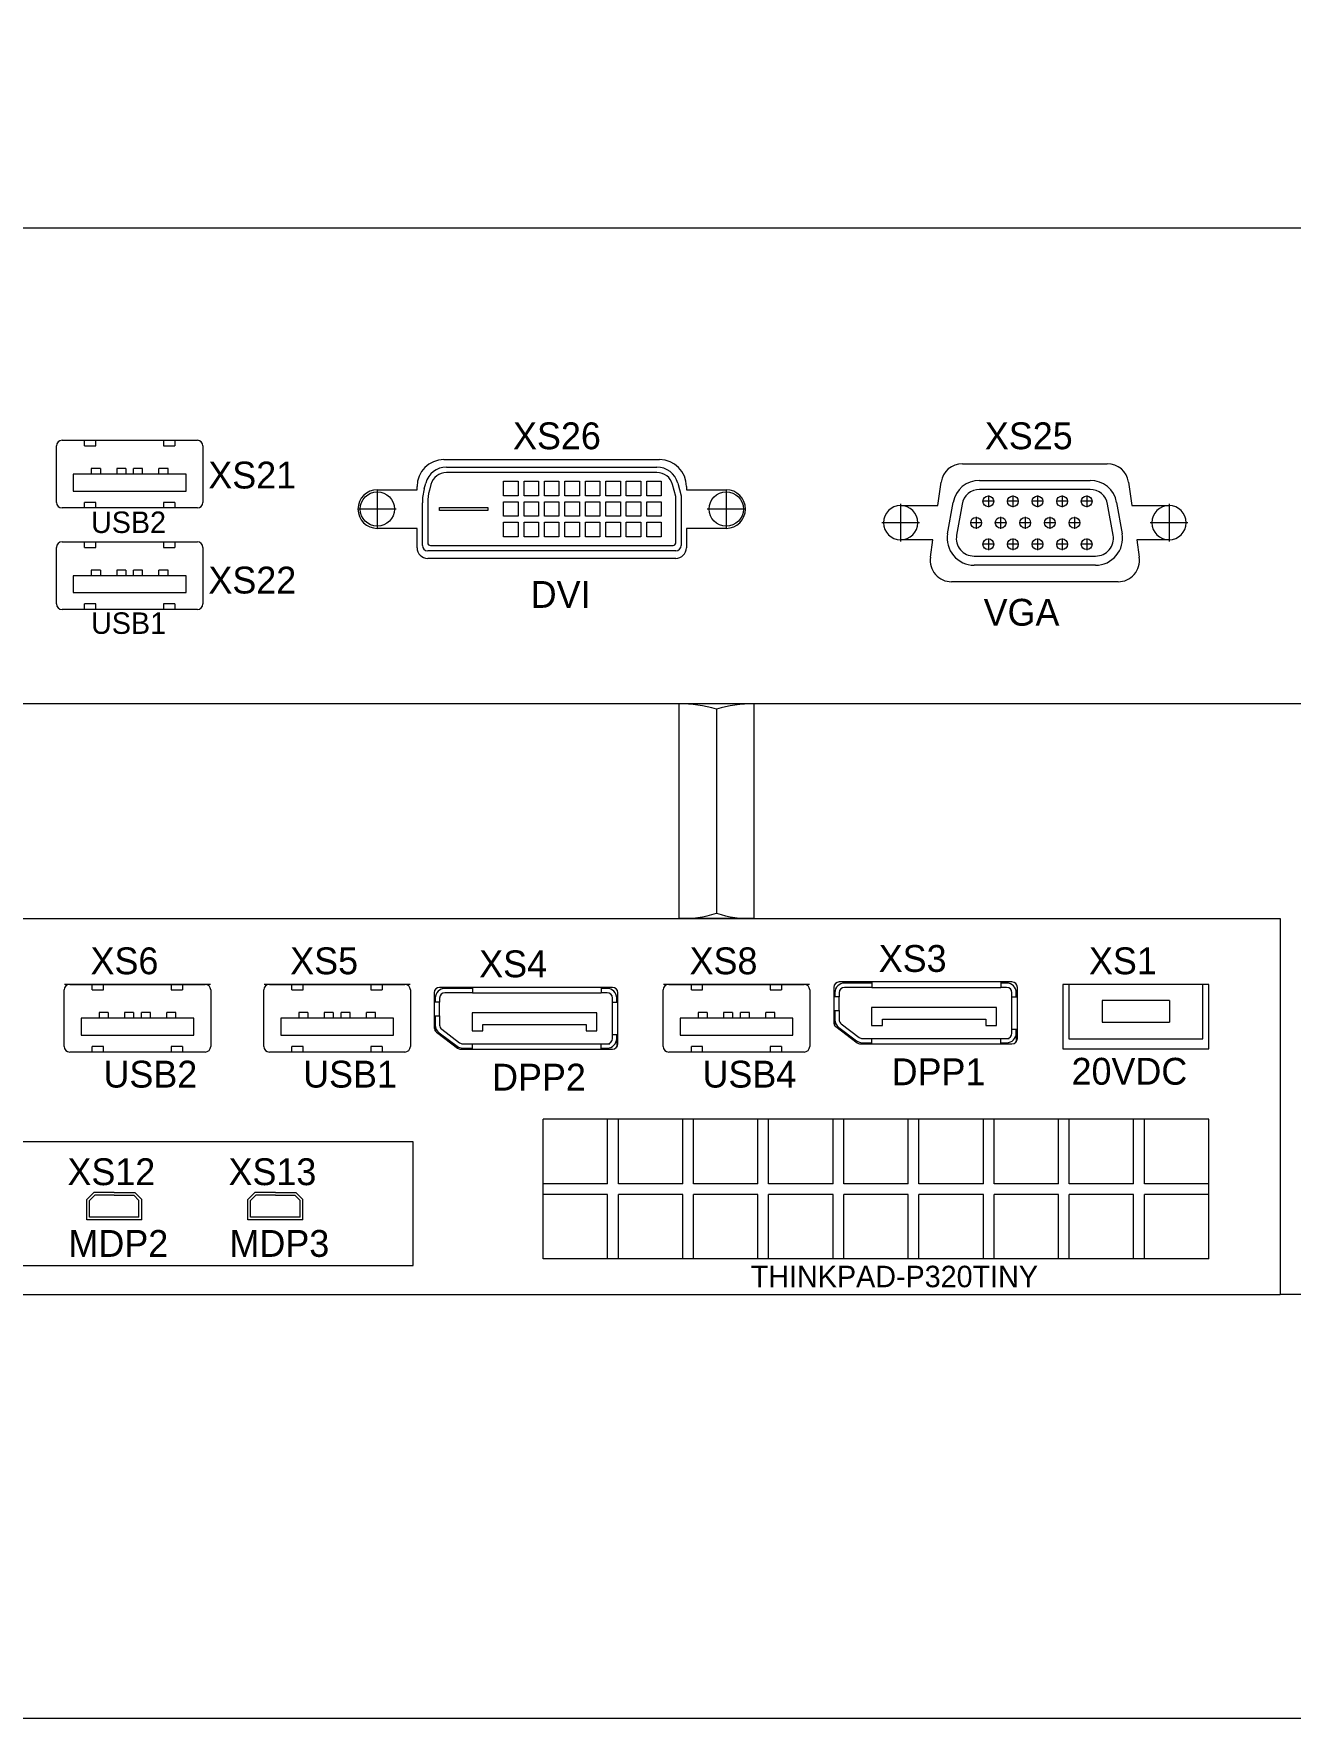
# Model space of a CAD drawing. Extents: x -2364 to 9601, y -871 to 1549.
# Drawn here: x 1483 to 1600.1, y 963.4 to 1120.3 of the extents above; entities that cross this region are included whole.
import ezdxf

# ---------------------------------------------------------------- set-up
doc = ezdxf.new("R2010")
doc.units = 0
doc.linetypes.add('DOT_CENTER', pattern=[14, 12, -1, 0, -1])
doc.layers.get('0').update_dxf_attribs({"linetype": 'CONTINUOUS'})
doc.layers.add('1', color=7, linetype='CONTINUOUS')
doc.layers.add('NRS', color=1, linetype='CONTINUOUS')

msp = doc.modelspace()

# ---------------------------------------------------------------- linework, layer by layer
at = {"color": 7, "linetype": 'Continuous', "lineweight": 13}
for p, q in [((1634.31984, 1102.19575), (1383.91984, 1102.19575)), ((1521.22984, 1080.64575), (1541.32984, 1080.64575)), ((1521.47724, 1079.94575), (1541.08244, 1079.94575)), ((1569.52984, 1080.27075), (1583.02984, 1080.27075)), ((1518.72984, 1077.84575), (1518.72984, 1078.14575)), ((1519.40021, 1077.92159), (1519.54539, 1078.46339)), ((1520.02835, 1078.33398), (1519.88318, 1077.79218)), ((1541.08244, 1079.44575), (1521.47724, 1079.44575)), ((1526.79484, 1078.62575), (1528.14484, 1078.62575)), ((1526.79484, 1077.27575), (1526.79484, 1078.62575)), ((1528.14484, 1078.62575), (1528.14484, 1077.27575)), ((1528.69984, 1078.62575), (1530.04984, 1078.62575)), ((1528.69984, 1077.27575), (1528.69984, 1078.62575)), ((1530.04984, 1078.62575), (1530.04984, 1077.27575)), ((1530.60484, 1078.62575), (1531.95484, 1078.62575)), ((1530.60484, 1077.27575), (1530.60484, 1078.62575)), ((1531.95484, 1078.62575), (1531.95484, 1077.27575)), ((1532.50984, 1078.62575), (1533.85984, 1078.62575)), ((1532.50984, 1077.27575), (1532.50984, 1078.62575)), ((1533.85984, 1078.62575), (1533.85984, 1077.27575)), ((1534.41484, 1077.27575), (1534.41484, 1078.62575)), ((1534.41484, 1078.62575), (1535.76484, 1078.62575)), ((1535.76484, 1078.62575), (1535.76484, 1077.27575)), ((1536.31984, 1078.62575), (1537.66984, 1078.62575)), ((1536.31984, 1077.27575), (1536.31984, 1078.62575)), ((1537.66984, 1078.62575), (1537.66984, 1077.27575)), ((1538.22484, 1078.62575), (1539.57484, 1078.62575)), ((1538.22484, 1077.27575), (1538.22484, 1078.62575)), ((1539.57484, 1078.62575), (1539.57484, 1077.27575)), ((1540.12984, 1078.62575), (1541.47984, 1078.62575)), ((1540.12984, 1077.27575), (1540.12984, 1078.62575)), ((1541.47984, 1078.62575), (1541.47984, 1077.27575)), ((1542.82984, 1077.21993), (1542.53133, 1078.33398)), ((1543.0143, 1078.46339), (1543.32984, 1077.28575)), ((1543.82984, 1078.14575), (1543.82984, 1077.84575)), ((1567.23811, 1076.37075), (1567.54994, 1078.5536)), ((1571.12619, 1078.71575), (1581.43349, 1078.71575)), ((1585.00974, 1078.5536), (1585.32158, 1076.37075)), ((1515.02984, 1077.84575), (1518.72984, 1077.84575)), ((1519.22984, 1072.64575), (1519.22984, 1076.62749)), ((1519.72984, 1076.62749), (1519.72984, 1072.89575)), ((1528.14484, 1077.27575), (1526.79484, 1077.27575)), ((1526.79484, 1075.37075), (1526.79484, 1076.72075)), ((1526.79484, 1076.72075), (1528.14484, 1076.72075)), ((1528.14484, 1076.72075), (1528.14484, 1075.37075)), ((1530.04984, 1077.27575), (1528.69984, 1077.27575)), ((1528.69984, 1075.37075), (1528.69984, 1076.72075)), ((1528.69984, 1076.72075), (1530.04984, 1076.72075)), ((1530.04984, 1076.72075), (1530.04984, 1075.37075)), ((1531.95484, 1077.27575), (1530.60484, 1077.27575)), ((1530.60484, 1075.37075), (1530.60484, 1076.72075)), ((1530.60484, 1076.72075), (1531.95484, 1076.72075)), ((1531.95484, 1076.72075), (1531.95484, 1075.37075)), ((1533.85984, 1077.27575), (1532.50984, 1077.27575)), ((1532.50984, 1075.37075), (1532.50984, 1076.72075)), ((1532.50984, 1076.72075), (1533.85984, 1076.72075)), ((1533.85984, 1076.72075), (1533.85984, 1075.37075)), ((1535.76484, 1077.27575), (1534.41484, 1077.27575)), ((1534.41484, 1075.37075), (1534.41484, 1076.72075)), ((1534.41484, 1076.72075), (1535.76484, 1076.72075)), ((1535.76484, 1076.72075), (1535.76484, 1075.37075)), ((1537.66984, 1077.27575), (1536.31984, 1077.27575)), ((1536.31984, 1075.37075), (1536.31984, 1076.72075)), ((1536.31984, 1076.72075), (1537.66984, 1076.72075)), ((1537.66984, 1076.72075), (1537.66984, 1075.37075)), ((1539.57484, 1077.27575), (1538.22484, 1077.27575)), ((1538.22484, 1075.37075), (1538.22484, 1076.72075)), ((1538.22484, 1076.72075), (1539.57484, 1076.72075)), ((1539.57484, 1076.72075), (1539.57484, 1075.37075)), ((1541.47984, 1077.27575), (1540.12984, 1077.27575)), ((1540.12984, 1075.37075), (1540.12984, 1076.72075)), ((1540.12984, 1076.72075), (1541.47984, 1076.72075)), ((1541.47984, 1076.72075), (1541.47984, 1075.37075)), ((1542.82984, 1072.89575), (1542.82984, 1077.21993)), ((1543.32984, 1077.28575), (1543.32984, 1072.64575)), ((1543.82984, 1077.84575), (1547.52984, 1077.84575)), ((1563.77984, 1076.37075), (1567.23811, 1076.37075)), ((1568.15282, 1073.74987), (1568.66417, 1076.64987)), ((1569.50126, 1076.50227), (1568.98991, 1073.60227)), ((1581.43349, 1077.86575), (1571.12619, 1077.86575)), ((1583.56978, 1073.60227), (1583.05843, 1076.50227)), ((1583.89551, 1076.64987), (1584.40686, 1073.74987)), ((1585.32158, 1076.37075), (1588.77984, 1076.37075)), ((1520.82984, 1076.19575), (1525.32984, 1076.19575)), ((1520.82984, 1075.89575), (1520.82984, 1076.19575)), ((1525.32984, 1075.89575), (1520.82984, 1075.89575)), ((1525.32984, 1076.19575), (1525.32984, 1075.89575)), ((1528.14484, 1075.37075), (1526.79484, 1075.37075)), ((1526.79484, 1073.46575), (1526.79484, 1074.81575)), ((1526.79484, 1074.81575), (1528.14484, 1074.81575)), ((1528.14484, 1074.81575), (1528.14484, 1073.46575)), ((1530.04984, 1075.37075), (1528.69984, 1075.37075)), ((1528.69984, 1073.46575), (1528.69984, 1074.81575)), ((1528.69984, 1074.81575), (1530.04984, 1074.81575)), ((1530.04984, 1074.81575), (1530.04984, 1073.46575)), ((1531.95484, 1075.37075), (1530.60484, 1075.37075)), ((1530.60484, 1073.46575), (1530.60484, 1074.81575)), ((1530.60484, 1074.81575), (1531.95484, 1074.81575)), ((1531.95484, 1074.81575), (1531.95484, 1073.46575)), ((1533.85984, 1075.37075), (1532.50984, 1075.37075)), ((1532.50984, 1073.46575), (1532.50984, 1074.81575)), ((1532.50984, 1074.81575), (1533.85984, 1074.81575)), ((1533.85984, 1074.81575), (1533.85984, 1073.46575)), ((1535.76484, 1075.37075), (1534.41484, 1075.37075)), ((1534.41484, 1073.46575), (1534.41484, 1074.81575)), ((1534.41484, 1074.81575), (1535.76484, 1074.81575)), ((1535.76484, 1074.81575), (1535.76484, 1073.46575)), ((1537.66984, 1075.37075), (1536.31984, 1075.37075)), ((1536.31984, 1073.46575), (1536.31984, 1074.81575)), ((1536.31984, 1074.81575), (1537.66984, 1074.81575)), ((1537.66984, 1074.81575), (1537.66984, 1073.46575)), ((1539.57484, 1075.37075), (1538.22484, 1075.37075)), ((1538.22484, 1073.46575), (1538.22484, 1074.81575)), ((1538.22484, 1074.81575), (1539.57484, 1074.81575)), ((1539.57484, 1074.81575), (1539.57484, 1073.46575)), ((1541.47984, 1075.37075), (1540.12984, 1075.37075)), ((1540.12984, 1073.46575), (1540.12984, 1074.81575)), ((1540.12984, 1074.81575), (1541.47984, 1074.81575)), ((1541.47984, 1074.81575), (1541.47984, 1073.46575)), ((1518.72984, 1074.24575), (1515.02984, 1074.24575)), ((1518.72984, 1072.44575), (1518.72984, 1074.24575)), ((1528.14484, 1073.46575), (1526.79484, 1073.46575)), ((1530.04984, 1073.46575), (1528.69984, 1073.46575)), ((1531.95484, 1073.46575), (1530.60484, 1073.46575)), ((1533.85984, 1073.46575), (1532.50984, 1073.46575)), ((1535.76484, 1073.46575), (1534.41484, 1073.46575)), ((1537.66984, 1073.46575), (1536.31984, 1073.46575)), ((1539.57484, 1073.46575), (1538.22484, 1073.46575)), ((1541.47984, 1073.46575), (1540.12984, 1073.46575)), ((1543.82984, 1074.24575), (1543.82984, 1072.44575)), ((1547.52984, 1074.24575), (1543.82984, 1074.24575)), ((1542.82984, 1072.14575), (1519.72984, 1072.14575)), ((1519.97984, 1072.64575), (1542.57984, 1072.64575)), ((1566.78097, 1073.17075), (1563.77984, 1073.17075)), ((1566.54994, 1071.5536), (1566.78097, 1073.17075)), ((1570.61484, 1071.66575), (1581.94484, 1071.66575)), ((1585.77872, 1073.17075), (1586.00974, 1071.5536)), ((1588.77984, 1073.17075), (1585.77872, 1073.17075)), ((1542.82984, 1071.44575), (1519.72984, 1071.44575)), ((1581.94484, 1070.81575), (1570.61484, 1070.81575)), ((1584.02984, 1069.27075), (1568.52984, 1069.27075)), ((1634.31984, 1057.89575), (1383.91984, 1057.89575)), ((1550.11984, 1037.89575), (1543.11984, 1037.89575)), ((1486.43491, 1031.77637), (1485.88491, 1031.77637)), ((1498.93491, 1031.77637), (1486.43491, 1031.77637)), ((1499.48491, 1031.77637), (1498.93491, 1031.77637)), ((1505.03491, 1031.77637), (1504.48491, 1031.77637)), ((1517.53491, 1031.77637), (1505.03491, 1031.77637)), ((1518.08491, 1031.77637), (1517.53491, 1031.77637)), ((1520.33491, 1030.99637), (1520.33491, 1027.73421)), ((1520.33491, 1030.99637), (1520.33491, 1027.73421)), ((1536.93491, 1031.49637), (1520.83491, 1031.49637)), ((1536.93491, 1031.49637), (1520.83491, 1031.49637)), ((1523.88491, 1031.39637), (1521.33491, 1031.39637)), ((1523.88491, 1031.39637), (1521.33491, 1031.39637)), ((1523.88491, 1030.99637), (1521.33491, 1030.99637)), ((1523.88491, 1030.99637), (1521.33491, 1030.99637)), ((1523.88491, 1031.49637), (1523.88491, 1031.39637)), ((1523.88491, 1031.49637), (1523.88491, 1031.39637)), ((1523.88491, 1031.39637), (1523.88491, 1030.99637)), ((1523.88491, 1031.39637), (1523.88491, 1030.99637)), ((1523.88491, 1030.99637), (1535.88491, 1030.99637)), ((1523.88491, 1030.99637), (1535.88491, 1030.99637)), ((1535.88491, 1031.49637), (1535.88491, 1031.39637)), ((1535.88491, 1031.49637), (1535.88491, 1031.39637)), ((1536.43491, 1031.39637), (1535.88491, 1031.39637)), ((1535.88491, 1031.39637), (1535.88491, 1030.99637)), ((1536.43491, 1031.39637), (1535.88491, 1031.39637)), ((1535.88491, 1031.39637), (1535.88491, 1030.99637)), ((1536.43491, 1030.99637), (1535.88491, 1030.99637)), ((1536.43491, 1030.99637), (1535.88491, 1030.99637)), ((1537.43491, 1026.23637), (1537.43491, 1030.99637)), ((1537.43491, 1026.23637), (1537.43491, 1030.99637)), ((1542.23491, 1031.77637), (1541.68491, 1031.77637)), ((1554.73491, 1031.77637), (1542.23491, 1031.77637)), ((1555.28491, 1031.77637), (1554.73491, 1031.77637)), ((1557.55061, 1031.49637), (1557.55061, 1028.23421)), ((1557.55061, 1031.49637), (1557.55061, 1028.23421)), ((1557.65061, 1030.99637), (1557.65061, 1030.61637)), ((1557.65061, 1030.99637), (1557.65061, 1030.61637)), ((1574.15061, 1031.99637), (1558.05061, 1031.99637)), ((1574.15061, 1031.99637), (1558.05061, 1031.99637)), ((1558.05061, 1030.99637), (1558.05061, 1030.61637)), ((1558.05061, 1030.99637), (1558.05061, 1030.61637)), ((1561.10061, 1031.89637), (1558.55061, 1031.89637)), ((1561.10061, 1031.89637), (1558.55061, 1031.89637)), ((1561.10061, 1031.49637), (1558.55061, 1031.49637)), ((1561.10061, 1031.49637), (1558.55061, 1031.49637)), ((1561.10061, 1031.99637), (1561.10061, 1031.89637)), ((1561.10061, 1031.99637), (1561.10061, 1031.89637)), ((1561.10061, 1031.89637), (1561.10061, 1031.49637)), ((1561.10061, 1031.89637), (1561.10061, 1031.49637)), ((1561.10061, 1031.49637), (1573.10061, 1031.49637)), ((1561.10061, 1031.49637), (1573.10061, 1031.49637)), ((1573.10061, 1031.99637), (1573.10061, 1031.89637)), ((1573.10061, 1031.99637), (1573.10061, 1031.89637)), ((1573.65061, 1031.89637), (1573.10061, 1031.89637)), ((1573.10061, 1031.89637), (1573.10061, 1031.49637)), ((1573.65061, 1031.89637), (1573.10061, 1031.89637)), ((1573.10061, 1031.89637), (1573.10061, 1031.49637)), ((1573.65061, 1031.49637), (1573.10061, 1031.49637)), ((1573.65061, 1031.49637), (1573.10061, 1031.49637)), ((1574.15061, 1030.61637), (1574.15061, 1030.99637)), ((1574.15061, 1030.61637), (1574.15061, 1030.99637)), ((1574.55061, 1030.61637), (1574.55061, 1030.99637)), ((1574.55061, 1030.61637), (1574.55061, 1030.99637)), ((1574.65061, 1026.73637), (1574.65061, 1031.49637)), ((1574.65061, 1026.73637), (1574.65061, 1031.49637)), ((1579.43491, 1031.77637), (1578.88491, 1031.77637)), ((1578.88491, 1031.77637), (1578.88491, 1025.77637)), ((1579.43491, 1031.77637), (1579.43491, 1026.69637)), ((1591.93491, 1031.77637), (1579.43491, 1031.77637)), ((1591.93491, 1026.69637), (1591.93491, 1031.77637)), ((1592.48491, 1031.77637), (1591.93491, 1031.77637)), ((1592.48491, 1025.77637), (1592.48491, 1031.77637)), ((1520.43491, 1030.11637), (1520.33491, 1030.11637)), ((1520.43491, 1030.11637), (1520.33491, 1030.11637)), ((1520.43491, 1030.49637), (1520.43491, 1030.11637)), ((1520.43491, 1030.49637), (1520.43491, 1030.11637)), ((1520.83491, 1030.11637), (1520.43491, 1030.11637)), ((1520.83491, 1030.11637), (1520.43491, 1030.11637)), ((1520.83491, 1030.49637), (1520.83491, 1030.11637)), ((1520.83491, 1030.49637), (1520.83491, 1030.11637)), ((1520.83491, 1028.83138), (1520.83491, 1030.11637)), ((1520.83491, 1028.83138), (1520.83491, 1030.11637)), ((1536.93491, 1030.11637), (1536.93491, 1030.49637)), ((1536.93491, 1030.11637), (1536.93491, 1030.49637)), ((1536.93491, 1027.11637), (1536.93491, 1030.11637)), ((1536.93491, 1030.11637), (1537.33491, 1030.11637)), ((1536.93491, 1027.11637), (1536.93491, 1030.11637)), ((1536.93491, 1030.11637), (1537.33491, 1030.11637)), ((1537.33491, 1030.11637), (1537.33491, 1030.49637)), ((1537.33491, 1030.11637), (1537.33491, 1030.49637)), ((1537.33491, 1030.11637), (1537.43491, 1030.11637)), ((1537.33491, 1030.11637), (1537.43491, 1030.11637)), ((1557.65061, 1030.61637), (1557.55061, 1030.61637)), ((1557.65061, 1030.61637), (1557.55061, 1030.61637)), ((1557.55061, 1029.33138), (1557.65061, 1029.33138)), ((1557.55061, 1029.33138), (1557.65061, 1029.33138)), ((1558.05061, 1030.61637), (1557.65061, 1030.61637)), ((1558.05061, 1030.61637), (1557.65061, 1030.61637)), ((1557.65061, 1029.33138), (1558.05061, 1029.33138)), ((1557.65061, 1029.33138), (1557.65061, 1028.48637)), ((1557.65061, 1029.33138), (1558.05061, 1029.33138)), ((1557.65061, 1029.33138), (1557.65061, 1028.48637)), ((1558.05061, 1029.33138), (1558.05061, 1030.61637)), ((1558.05061, 1029.33138), (1558.05061, 1030.61637)), ((1558.05061, 1029.33138), (1558.05061, 1028.48637)), ((1558.05061, 1029.33138), (1558.05061, 1028.48637)), ((1561.07845, 1029.61637), (1561.07845, 1027.93637)), ((1572.71073, 1029.61637), (1561.07845, 1029.61637)), ((1561.07845, 1029.61637), (1561.07845, 1027.93637)), ((1572.71073, 1029.61637), (1561.07845, 1029.61637)), ((1572.71073, 1027.93637), (1572.71073, 1029.61637)), ((1572.71073, 1027.93637), (1572.71073, 1029.61637)), ((1574.15061, 1027.61637), (1574.15061, 1030.61637)), ((1574.15061, 1030.61637), (1574.55061, 1030.61637)), ((1574.15061, 1027.61637), (1574.15061, 1030.61637)), ((1574.15061, 1030.61637), (1574.55061, 1030.61637)), ((1574.55061, 1030.61637), (1574.65061, 1030.61637)), ((1574.55061, 1030.61637), (1574.65061, 1030.61637)), ((1588.80991, 1030.25637), (1582.55991, 1030.25637)), ((1520.33491, 1028.83138), (1520.43491, 1028.83138)), ((1520.33491, 1028.83138), (1520.43491, 1028.83138)), ((1520.43491, 1028.83138), (1520.83491, 1028.83138)), ((1520.43491, 1028.83138), (1520.43491, 1027.98637)), ((1520.43491, 1028.83138), (1520.83491, 1028.83138)), ((1520.43491, 1028.83138), (1520.43491, 1027.98637)), ((1520.43491, 1027.43421), (1520.43491, 1027.98637)), ((1520.43491, 1027.43421), (1520.43491, 1027.98637)), ((1520.83491, 1028.83138), (1520.83491, 1027.98637)), ((1520.83491, 1028.83138), (1520.83491, 1027.98637)), ((1523.86275, 1029.11637), (1523.86275, 1027.43637)), ((1535.49502, 1029.11637), (1523.86275, 1029.11637)), ((1523.86275, 1029.11637), (1523.86275, 1027.43637)), ((1535.49502, 1029.11637), (1523.86275, 1029.11637)), ((1524.86275, 1027.43637), (1524.86275, 1028.03637)), ((1524.86275, 1028.03637), (1534.49502, 1028.03637)), ((1524.86275, 1027.43637), (1524.86275, 1028.03637)), ((1524.86275, 1028.03637), (1534.49502, 1028.03637)), ((1534.49502, 1028.03637), (1534.49502, 1027.43637)), ((1534.49502, 1028.03637), (1534.49502, 1027.43637)), ((1535.49502, 1027.43637), (1535.49502, 1029.11637)), ((1535.49502, 1027.43637), (1535.49502, 1029.11637)), ((1557.65061, 1027.93421), (1557.65061, 1028.48637)), ((1557.65061, 1027.93421), (1557.65061, 1028.48637)), ((1557.74785, 1027.8363), (1559.71644, 1026.33846)), ((1557.74785, 1027.8363), (1559.71644, 1026.33846)), ((1558.01061, 1027.76637), (1559.67728, 1026.51637)), ((1558.01061, 1027.76637), (1559.67728, 1026.51637)), ((1558.25061, 1028.08637), (1559.91728, 1026.83637)), ((1558.25061, 1028.08637), (1559.91728, 1026.83637)), ((1561.07845, 1027.93637), (1562.07845, 1027.93637)), ((1561.07845, 1027.93637), (1562.07845, 1027.93637)), ((1562.07845, 1027.93637), (1562.07845, 1028.53637)), ((1562.07845, 1028.53637), (1571.71073, 1028.53637)), ((1562.07845, 1027.93637), (1562.07845, 1028.53637)), ((1562.07845, 1028.53637), (1571.71073, 1028.53637)), ((1571.71073, 1028.53637), (1571.71073, 1027.93637)), ((1571.71073, 1028.53637), (1571.71073, 1027.93637)), ((1571.71073, 1027.93637), (1572.71073, 1027.93637)), ((1571.71073, 1027.93637), (1572.71073, 1027.93637)), ((1582.55991, 1028.25637), (1588.80991, 1028.25637)), ((1520.53215, 1027.3363), (1522.50074, 1025.83846)), ((1520.53215, 1027.3363), (1522.50074, 1025.83846)), ((1520.79491, 1027.26637), (1522.46157, 1026.01637)), ((1520.79491, 1027.26637), (1522.46157, 1026.01637)), ((1521.03491, 1027.58637), (1522.70157, 1026.33637)), ((1521.03491, 1027.58637), (1522.70157, 1026.33637)), ((1523.00157, 1026.23637), (1523.88491, 1026.23637)), ((1523.00157, 1026.23637), (1523.88491, 1026.23637)), ((1523.08491, 1026.23637), (1536.68491, 1026.23637)), ((1523.86275, 1027.43637), (1524.86275, 1027.43637)), ((1523.86275, 1027.43637), (1524.86275, 1027.43637)), ((1523.88491, 1025.83637), (1523.88491, 1026.23637)), ((1523.88491, 1026.23637), (1535.88491, 1026.23637)), ((1523.88491, 1025.83637), (1523.88491, 1026.23637)), ((1523.88491, 1026.23637), (1535.88491, 1026.23637)), ((1534.49502, 1027.43637), (1535.49502, 1027.43637)), ((1534.49502, 1027.43637), (1535.49502, 1027.43637)), ((1535.88491, 1025.83637), (1535.88491, 1026.23637)), ((1535.88491, 1026.23637), (1536.43491, 1026.23637)), ((1535.88491, 1025.83637), (1535.88491, 1026.23637)), ((1535.88491, 1026.23637), (1536.43491, 1026.23637)), ((1536.93491, 1026.73637), (1536.93491, 1027.11637)), ((1536.93491, 1027.11637), (1537.33491, 1027.11637)), ((1536.93491, 1026.73637), (1536.93491, 1027.11637)), ((1536.93491, 1027.11637), (1537.33491, 1027.11637)), ((1537.33491, 1027.11637), (1537.43491, 1027.11637)), ((1537.33491, 1026.73637), (1537.33491, 1027.11637)), ((1537.33491, 1027.11637), (1537.43491, 1027.11637)), ((1537.33491, 1026.73637), (1537.33491, 1027.11637)), ((1537.33491, 1026.73637), (1537.33491, 1025.93637)), ((1537.33491, 1026.73637), (1537.33491, 1025.93637)), ((1560.0192, 1026.23637), (1574.15061, 1026.23637)), ((1560.0192, 1026.23637), (1574.15061, 1026.23637)), ((1560.21728, 1026.73637), (1561.10061, 1026.73637)), ((1560.21728, 1026.73637), (1561.10061, 1026.73637)), ((1560.21728, 1026.33637), (1561.10061, 1026.33637)), ((1560.21728, 1026.33637), (1561.10061, 1026.33637)), ((1560.28491, 1026.23637), (1573.88491, 1026.23637)), ((1560.30061, 1026.73637), (1573.90061, 1026.73637)), ((1561.10061, 1026.33637), (1561.10061, 1026.73637)), ((1561.10061, 1026.73637), (1573.10061, 1026.73637)), ((1561.10061, 1026.33637), (1561.10061, 1026.73637)), ((1561.10061, 1026.73637), (1573.10061, 1026.73637)), ((1561.10061, 1026.23637), (1561.10061, 1026.33637)), ((1561.10061, 1026.23637), (1561.10061, 1026.33637)), ((1573.10061, 1026.33637), (1573.10061, 1026.73637)), ((1573.10061, 1026.73637), (1573.65061, 1026.73637)), ((1573.10061, 1026.33637), (1573.10061, 1026.73637)), ((1573.10061, 1026.73637), (1573.65061, 1026.73637)), ((1573.10061, 1026.23637), (1573.10061, 1026.33637)), ((1573.10061, 1026.33637), (1573.65061, 1026.33637)), ((1573.10061, 1026.23637), (1573.10061, 1026.33637)), ((1573.10061, 1026.33637), (1573.65061, 1026.33637)), ((1574.15061, 1027.23637), (1574.15061, 1027.61637)), ((1574.15061, 1027.61637), (1574.55061, 1027.61637)), ((1574.15061, 1027.23637), (1574.15061, 1027.61637)), ((1574.15061, 1027.61637), (1574.55061, 1027.61637)), ((1574.55061, 1027.61637), (1574.65061, 1027.61637)), ((1574.55061, 1027.23637), (1574.55061, 1027.61637)), ((1574.55061, 1027.61637), (1574.65061, 1027.61637)), ((1574.55061, 1027.23637), (1574.55061, 1027.61637)), ((1574.55061, 1027.23637), (1574.55061, 1026.43637)), ((1574.55061, 1027.23637), (1574.55061, 1026.43637)), ((1579.43491, 1026.69637), (1591.93491, 1026.69637)), ((1522.8035, 1025.73637), (1536.93491, 1025.73637)), ((1522.8035, 1025.73637), (1536.93491, 1025.73637)), ((1523.00157, 1025.83637), (1523.88491, 1025.83637)), ((1523.00157, 1025.83637), (1523.88491, 1025.83637)), ((1523.88491, 1025.73637), (1523.88491, 1025.83637)), ((1523.88491, 1025.73637), (1523.88491, 1025.83637)), ((1535.88491, 1025.73637), (1535.88491, 1025.83637)), ((1535.88491, 1025.83637), (1536.43491, 1025.83637)), ((1535.88491, 1025.73637), (1535.88491, 1025.83637)), ((1535.88491, 1025.83637), (1536.43491, 1025.83637)), ((1578.88491, 1025.77637), (1592.48491, 1025.77637))]:
    msp.add_line(p, q, dxfattribs=at)
at = {"color": 7, "lineweight": 13}
for p, q in [((1485.1387, 1076.66692), (1485.1387, 1081.91889)), ((1485.66389, 1082.44408), (1498.26861, 1082.44408)), ((1487.76468, 1081.91889), (1487.76468, 1082.44408)), ((1487.76468, 1081.91889), (1488.81507, 1081.91889)), ((1488.81507, 1081.91889), (1488.81507, 1082.44408)), ((1495.11743, 1082.44408), (1495.11743, 1081.91889)), ((1495.11743, 1081.91889), (1496.16782, 1081.91889)), ((1496.16782, 1082.44408), (1496.16782, 1081.91889)), ((1498.79381, 1081.91889), (1498.79381, 1076.66692)), ((1489.23523, 1079.8181), (1488.39491, 1079.8181)), ((1488.39491, 1079.8181), (1488.39491, 1079.2929)), ((1489.23523, 1079.8181), (1489.23523, 1079.2929)), ((1491.59861, 1079.8181), (1490.7583, 1079.8181)), ((1490.7583, 1079.8181), (1490.7583, 1079.2929)), ((1491.59861, 1079.8181), (1491.59861, 1079.2929)), ((1492.33389, 1079.2929), (1492.33389, 1079.8181)), ((1493.1742, 1079.8181), (1492.33389, 1079.8181)), ((1493.1742, 1079.2929), (1493.1742, 1079.8181)), ((1494.69727, 1079.2929), (1494.69727, 1079.8181)), ((1495.53759, 1079.8181), (1494.69727, 1079.8181)), ((1495.53759, 1079.2929), (1495.53759, 1079.8181)), ((1486.71429, 1079.2929), (1486.71429, 1077.71731)), ((1497.21822, 1079.2929), (1486.71429, 1079.2929)), ((1497.21822, 1077.71731), (1497.21822, 1079.2929)), ((1486.71429, 1077.71731), (1497.21822, 1077.71731)), ((1487.76468, 1076.14172), (1487.76468, 1076.66692)), ((1488.81507, 1076.66692), (1487.76468, 1076.66692)), ((1488.81507, 1076.14172), (1488.81507, 1076.66692)), ((1495.11743, 1076.66692), (1495.11743, 1076.14172)), ((1496.16782, 1076.66692), (1495.11743, 1076.66692)), ((1496.16782, 1076.66692), (1496.16782, 1076.14172)), ((1498.26861, 1076.14172), (1485.66389, 1076.14172)), ((1485.1387, 1067.21338), (1485.1387, 1072.46535)), ((1485.66389, 1072.99054), (1498.26861, 1072.99054)), ((1487.76468, 1072.46535), (1487.76468, 1072.99054)), ((1487.76468, 1072.46535), (1488.81507, 1072.46535)), ((1488.81507, 1072.46535), (1488.81507, 1072.99054)), ((1495.11743, 1072.99054), (1495.11743, 1072.46535)), ((1495.11743, 1072.46535), (1496.16782, 1072.46535)), ((1496.16782, 1072.99054), (1496.16782, 1072.46535)), ((1498.79381, 1072.46535), (1498.79381, 1067.21338)), ((1489.23523, 1070.36456), (1488.39491, 1070.36456)), ((1488.39491, 1070.36456), (1488.39491, 1069.83936)), ((1489.23523, 1070.36456), (1489.23523, 1069.83936)), ((1490.7583, 1070.36456), (1490.7583, 1069.83936)), ((1491.59861, 1070.36456), (1490.7583, 1070.36456)), ((1491.59861, 1070.36456), (1491.59861, 1069.83936)), ((1492.33389, 1069.83936), (1492.33389, 1070.36456)), ((1493.1742, 1070.36456), (1492.33389, 1070.36456)), ((1493.1742, 1069.83936), (1493.1742, 1070.36456)), ((1494.69727, 1069.83936), (1494.69727, 1070.36456)), ((1495.53759, 1070.36456), (1494.69727, 1070.36456)), ((1495.53759, 1069.83936), (1495.53759, 1070.36456)), ((1497.21822, 1069.83936), (1486.71429, 1069.83936)), ((1486.71429, 1069.83936), (1486.71429, 1068.26378)), ((1497.21822, 1068.26378), (1497.21822, 1069.83936)), ((1486.71429, 1068.26378), (1497.21822, 1068.26378)), ((1487.76468, 1066.68819), (1487.76468, 1067.21338)), ((1488.81507, 1067.21338), (1487.76468, 1067.21338)), ((1488.81507, 1066.68819), (1488.81507, 1067.21338)), ((1496.16782, 1067.21338), (1495.11743, 1067.21338)), ((1495.11743, 1067.21338), (1495.11743, 1066.68819)), ((1496.16782, 1067.21338), (1496.16782, 1066.68819)), ((1498.26861, 1066.68819), (1485.66389, 1066.68819)), ((1485.85735, 1025.99921), (1485.85735, 1031.25117)), ((1486.38255, 1031.77637), (1498.98726, 1031.77637)), ((1488.48333, 1031.25117), (1488.48333, 1031.77637)), ((1488.48333, 1031.25117), (1489.53373, 1031.25117)), ((1489.53373, 1031.25117), (1489.53373, 1031.77637)), ((1495.83609, 1031.77637), (1495.83609, 1031.25117)), ((1495.83609, 1031.25117), (1496.88648, 1031.25117)), ((1496.88648, 1031.77637), (1496.88648, 1031.25117)), ((1499.51246, 1031.25117), (1499.51246, 1025.99921)), ((1504.45735, 1025.99921), (1504.45735, 1031.25117)), ((1504.98255, 1031.77637), (1517.58726, 1031.77637)), ((1507.08333, 1031.25117), (1507.08333, 1031.77637)), ((1507.08333, 1031.25117), (1508.13373, 1031.25117)), ((1508.13373, 1031.25117), (1508.13373, 1031.77637)), ((1514.43609, 1031.77637), (1514.43609, 1031.25117)), ((1514.43609, 1031.25117), (1515.48648, 1031.25117)), ((1515.48648, 1031.77637), (1515.48648, 1031.25117)), ((1518.11246, 1031.25117), (1518.11246, 1025.99921)), ((1541.65735, 1025.99921), (1541.65735, 1031.25117)), ((1542.18255, 1031.77637), (1554.78726, 1031.77637)), ((1544.28333, 1031.25117), (1544.28333, 1031.77637)), ((1544.28333, 1031.25117), (1545.33373, 1031.25117)), ((1545.33373, 1031.25117), (1545.33373, 1031.77637)), ((1551.63609, 1031.77637), (1551.63609, 1031.25117)), ((1551.63609, 1031.25117), (1552.68648, 1031.25117)), ((1552.68648, 1031.77637), (1552.68648, 1031.25117)), ((1555.31246, 1031.25117), (1555.31246, 1025.99921)), ((1487.43294, 1028.62519), (1487.43294, 1027.0496)), ((1497.93687, 1028.62519), (1487.43294, 1028.62519)), ((1489.95388, 1029.15039), (1489.11357, 1029.15039)), ((1489.11357, 1029.15039), (1489.11357, 1028.62519)), ((1489.95388, 1029.15039), (1489.95388, 1028.62519)), ((1492.31727, 1029.15039), (1491.47695, 1029.15039)), ((1491.47695, 1029.15039), (1491.47695, 1028.62519)), ((1492.31727, 1029.15039), (1492.31727, 1028.62519)), ((1493.05254, 1028.62519), (1493.05254, 1029.15039)), ((1493.89286, 1029.15039), (1493.05254, 1029.15039)), ((1493.89286, 1028.62519), (1493.89286, 1029.15039)), ((1495.41593, 1028.62519), (1495.41593, 1029.15039)), ((1496.25624, 1029.15039), (1495.41593, 1029.15039)), ((1496.25624, 1028.62519), (1496.25624, 1029.15039)), ((1497.93687, 1027.0496), (1497.93687, 1028.62519)), ((1506.03294, 1028.62519), (1506.03294, 1027.0496)), ((1516.53687, 1028.62519), (1506.03294, 1028.62519)), ((1508.55388, 1029.15039), (1507.71357, 1029.15039)), ((1507.71357, 1029.15039), (1507.71357, 1028.62519)), ((1508.55388, 1029.15039), (1508.55388, 1028.62519)), ((1510.91727, 1029.15039), (1510.07695, 1029.15039)), ((1510.07695, 1029.15039), (1510.07695, 1028.62519)), ((1510.91727, 1029.15039), (1510.91727, 1028.62519)), ((1511.65254, 1028.62519), (1511.65254, 1029.15039)), ((1512.49286, 1029.15039), (1511.65254, 1029.15039)), ((1512.49286, 1028.62519), (1512.49286, 1029.15039)), ((1514.01593, 1028.62519), (1514.01593, 1029.15039)), ((1514.85624, 1029.15039), (1514.01593, 1029.15039)), ((1514.85624, 1028.62519), (1514.85624, 1029.15039)), ((1516.53687, 1027.0496), (1516.53687, 1028.62519)), ((1543.23294, 1028.62519), (1543.23294, 1027.0496)), ((1553.73687, 1028.62519), (1543.23294, 1028.62519)), ((1545.75388, 1029.15039), (1544.91357, 1029.15039)), ((1544.91357, 1029.15039), (1544.91357, 1028.62519)), ((1545.75388, 1029.15039), (1545.75388, 1028.62519)), ((1548.11727, 1029.15039), (1547.27695, 1029.15039)), ((1547.27695, 1029.15039), (1547.27695, 1028.62519)), ((1548.11727, 1029.15039), (1548.11727, 1028.62519)), ((1548.85254, 1028.62519), (1548.85254, 1029.15039)), ((1549.69286, 1029.15039), (1548.85254, 1029.15039)), ((1549.69286, 1028.62519), (1549.69286, 1029.15039)), ((1551.21593, 1028.62519), (1551.21593, 1029.15039)), ((1552.05624, 1029.15039), (1551.21593, 1029.15039)), ((1552.05624, 1028.62519), (1552.05624, 1029.15039)), ((1553.73687, 1027.0496), (1553.73687, 1028.62519)), ((1487.43294, 1027.0496), (1497.93687, 1027.0496)), ((1506.03294, 1027.0496), (1516.53687, 1027.0496)), ((1543.23294, 1027.0496), (1553.73687, 1027.0496)), ((1498.98726, 1025.47401), (1486.38255, 1025.47401)), ((1488.48333, 1025.47401), (1488.48333, 1025.99921)), ((1489.53373, 1025.99921), (1488.48333, 1025.99921)), ((1489.53373, 1025.47401), (1489.53373, 1025.99921)), ((1495.83609, 1025.99921), (1495.83609, 1025.47401)), ((1496.88648, 1025.99921), (1495.83609, 1025.99921)), ((1496.88648, 1025.99921), (1496.88648, 1025.47401)), ((1517.58726, 1025.47401), (1504.98255, 1025.47401)), ((1507.08333, 1025.47401), (1507.08333, 1025.99921)), ((1508.13373, 1025.99921), (1507.08333, 1025.99921)), ((1508.13373, 1025.47401), (1508.13373, 1025.99921)), ((1514.43609, 1025.99921), (1514.43609, 1025.47401)), ((1515.48648, 1025.99921), (1514.43609, 1025.99921)), ((1515.48648, 1025.99921), (1515.48648, 1025.47401)), ((1554.78726, 1025.47401), (1542.18255, 1025.47401)), ((1544.28333, 1025.47401), (1544.28333, 1025.99921)), ((1545.33373, 1025.99921), (1544.28333, 1025.99921)), ((1545.33373, 1025.47401), (1545.33373, 1025.99921)), ((1551.63609, 1025.99921), (1551.63609, 1025.47401)), ((1552.68648, 1025.99921), (1551.63609, 1025.99921)), ((1552.68648, 1025.99921), (1552.68648, 1025.47401))]:
    msp.add_line(p, q, dxfattribs=at)
at = {"lineweight": 13}
for p, q in [((1543.11984, 1057.89575), (1543.11984, 1037.89575)), ((1550.11984, 1057.89575), (1550.11984, 1037.89575)), ((1546.61984, 1057.39575), (1546.61984, 1038.39575)), ((1419.11984, 1037.89575), (1599.11984, 1037.89575)), ((1599.11984, 1037.89575), (1599.11984, 1002.89575)), ((1582.55991, 1030.25637), (1582.55991, 1028.25637)), ((1588.80991, 1030.25637), (1588.80991, 1028.25637)), ((1592.48491, 1019.20797), (1530.48491, 1019.20797)), ((1530.48491, 1006.20797), (1530.48491, 1019.20797)), ((1536.48491, 1013.20797), (1536.48491, 1019.20797)), ((1537.48491, 1013.20797), (1537.48491, 1019.20797)), ((1543.48491, 1013.20797), (1543.48491, 1019.20797)), ((1544.48491, 1013.20797), (1544.48491, 1019.20797)), ((1550.48491, 1013.20797), (1550.48491, 1019.20797)), ((1551.48491, 1013.20797), (1551.48491, 1019.20797)), ((1557.48491, 1013.20797), (1557.48491, 1019.20797)), ((1558.48491, 1013.20797), (1558.48491, 1019.20797)), ((1564.48491, 1013.20797), (1564.48491, 1019.20797)), ((1565.48491, 1013.20797), (1565.48491, 1019.20797)), ((1571.48491, 1013.20797), (1571.48491, 1019.20797)), ((1572.48491, 1013.20797), (1572.48491, 1019.20797)), ((1578.48491, 1013.20797), (1578.48491, 1019.20797)), ((1579.48491, 1013.20797), (1579.48491, 1019.20797)), ((1585.48491, 1013.20797), (1585.48491, 1019.20797)), ((1586.48491, 1013.20797), (1586.48491, 1019.20797)), ((1592.48491, 1006.20797), (1592.48491, 1019.20797)), ((1488.62241, 1012.3837), (1487.98491, 1011.7487)), ((1488.72567, 1012.1337), (1488.23491, 1011.64486)), ((1490.53491, 1012.3837), (1488.62241, 1012.3837)), ((1490.53491, 1012.1337), (1488.72567, 1012.1337)), ((1490.53491, 1012.3837), (1492.44741, 1012.3837)), ((1490.53491, 1012.1337), (1492.34414, 1012.1337)), ((1492.34414, 1012.1337), (1492.83491, 1011.64486)), ((1492.44741, 1012.3837), (1493.08491, 1011.7487)), ((1503.62241, 1012.3837), (1502.98491, 1011.7487)), ((1503.72567, 1012.1337), (1503.23491, 1011.64486)), ((1505.53491, 1012.3837), (1503.62241, 1012.3837)), ((1505.53491, 1012.1337), (1503.72567, 1012.1337)), ((1505.53491, 1012.3837), (1507.44741, 1012.3837)), ((1505.53491, 1012.1337), (1507.34414, 1012.1337)), ((1507.34414, 1012.1337), (1507.83491, 1011.64486)), ((1507.44741, 1012.3837), (1508.08491, 1011.7487)), ((1536.48491, 1013.20797), (1530.48491, 1013.20797)), ((1536.48491, 1012.20797), (1530.48491, 1012.20797)), ((1536.48491, 1006.20797), (1536.48491, 1012.20797)), ((1543.48491, 1013.20797), (1537.48491, 1013.20797)), ((1543.48491, 1012.20797), (1537.48491, 1012.20797)), ((1537.48491, 1006.20797), (1537.48491, 1012.20797)), ((1543.48491, 1006.20797), (1543.48491, 1012.20797)), ((1550.48491, 1013.20797), (1544.48491, 1013.20797)), ((1550.48491, 1012.20797), (1544.48491, 1012.20797)), ((1544.48491, 1006.20797), (1544.48491, 1012.20797)), ((1550.48491, 1006.20797), (1550.48491, 1012.20797)), ((1557.48491, 1013.20797), (1551.48491, 1013.20797)), ((1557.48491, 1012.20797), (1551.48491, 1012.20797)), ((1551.48491, 1006.20797), (1551.48491, 1012.20797)), ((1557.48491, 1006.20797), (1557.48491, 1012.20797)), ((1564.48491, 1013.20797), (1558.48491, 1013.20797)), ((1564.48491, 1012.20797), (1558.48491, 1012.20797)), ((1558.48491, 1006.20797), (1558.48491, 1012.20797)), ((1564.48491, 1006.20797), (1564.48491, 1012.20797)), ((1571.48491, 1013.20797), (1565.48491, 1013.20797)), ((1571.48491, 1012.20797), (1565.48491, 1012.20797)), ((1565.48491, 1006.20797), (1565.48491, 1012.20797)), ((1571.48491, 1006.20797), (1571.48491, 1012.20797)), ((1578.48491, 1013.20797), (1572.48491, 1013.20797)), ((1578.48491, 1012.20797), (1572.48491, 1012.20797)), ((1572.48491, 1006.20797), (1572.48491, 1012.20797)), ((1578.48491, 1006.20797), (1578.48491, 1012.20797)), ((1585.48491, 1013.20797), (1579.48491, 1013.20797)), ((1585.48491, 1012.20797), (1579.48491, 1012.20797)), ((1579.48491, 1006.20797), (1579.48491, 1012.20797)), ((1585.48491, 1006.20797), (1585.48491, 1012.20797)), ((1592.48491, 1013.20797), (1586.48491, 1013.20797)), ((1592.48491, 1012.20797), (1586.48491, 1012.20797)), ((1586.48491, 1006.20797), (1586.48491, 1012.20797)), ((1487.98491, 1009.8437), (1487.98491, 1011.7487)), ((1488.23491, 1010.0937), (1488.23491, 1011.64486)), ((1492.83491, 1010.0937), (1492.83491, 1011.64486)), ((1493.08491, 1009.8437), (1493.08491, 1011.7487)), ((1502.98491, 1009.8437), (1502.98491, 1011.7487)), ((1503.23491, 1010.0937), (1503.23491, 1011.64486)), ((1507.83491, 1010.0937), (1507.83491, 1011.64486)), ((1508.08491, 1009.8437), (1508.08491, 1011.7487)), ((1493.08491, 1009.8437), (1487.98491, 1009.8437)), ((1492.83491, 1010.0937), (1488.23491, 1010.0937)), ((1508.08491, 1009.8437), (1502.98491, 1009.8437)), ((1507.83491, 1010.0937), (1503.23491, 1010.0937)), ((1592.48491, 1006.20797), (1530.48491, 1006.20797)), ((1419.11984, 1002.89575), (1599.11984, 1002.89575)), ((1630.49081, 1002.89575), (1599.11984, 1002.89575))]:
    msp.add_line(p, q, dxfattribs=at)
for points in [[(1247.37916, 963.41732), (1777.85818, 963.41732), (1777.85818, 1277.2172), (1247.37916, 1277.2172)], [(1518.35847, 1017.12025), (1449.38117, 1017.12025), (1449.38117, 1005.60391), (1518.35847, 1005.60391)]]:
    msp.add_lwpolyline(points, close=True, dxfattribs=at)
at = {"color": 7, "linetype": 'Continuous', "lineweight": 13}
for centre, radius in [((1515.02984, 1076.04575), 1.6), ((1547.52984, 1076.04575), 1.6), ((1571.94984, 1076.76575), 0.5), ((1574.23984, 1076.76575), 0.5), ((1576.52984, 1076.76575), 0.5), ((1578.81984, 1076.76575), 0.5), ((1581.10984, 1076.76575), 0.5), ((1570.80484, 1074.76575), 0.5), ((1573.09484, 1074.76575), 0.5), ((1575.38484, 1074.76575), 0.5), ((1577.67484, 1074.76575), 0.5), ((1579.96484, 1074.76575), 0.5), ((1571.94984, 1072.76575), 0.5), ((1574.23984, 1072.76575), 0.5), ((1576.52984, 1072.76575), 0.5), ((1578.81984, 1072.76575), 0.5), ((1581.10984, 1072.76575), 0.5)]:
    msp.add_circle(centre, radius, dxfattribs=at)
at = {"color": 7, "lineweight": 13}
for centre, start, end in [((1485.66389, 1081.91889), 90, 180), ((1498.26861, 1081.91889), 0, 90), ((1485.66389, 1076.66692), 180, 270), ((1498.26861, 1076.66692), 270, 0), ((1485.66389, 1072.46535), 90, 180), ((1498.26861, 1072.46535), 0, 90), ((1485.66389, 1067.21338), 180, 270), ((1498.26861, 1067.21338), 270, 0), ((1486.38255, 1031.25117), 90, 180), ((1498.98726, 1031.25117), 0, 90), ((1504.98255, 1031.25117), 90, 180), ((1517.58726, 1031.25117), 0, 90), ((1542.18255, 1031.25117), 90, 180), ((1554.78726, 1031.25117), 0, 90), ((1486.38255, 1025.99921), 180, 270), ((1498.98726, 1025.99921), 270, 0), ((1504.98255, 1025.99921), 180, 270), ((1517.58726, 1025.99921), 270, 0), ((1542.18255, 1025.99921), 180, 270), ((1554.78726, 1025.99921), 270, 0)]:
    msp.add_arc(centre, 0.5252, start, end, dxfattribs=at)
at = {"color": 7, "linetype": 'Continuous', "lineweight": 13}
for centre, radius, start, end in [((1521.22984, 1078.14575), 2.5, 90, 180), ((1521.47724, 1077.94575), 2, 90, 165), ((1541.08244, 1077.94575), 2, 15, 90), ((1541.32984, 1078.14575), 2.5, 0, 90), ((1569.52984, 1078.27075), 2, 90, 171.8698977), ((1583.02984, 1078.27075), 2, 8.1301023, 90), ((1524.22984, 1076.62749), 5, 165, 180), ((1521.47724, 1077.94575), 1.5, 90, 165), ((1541.08244, 1077.94575), 1.5, 15, 90), ((1571.12619, 1076.21575), 2.5, 90, 170), ((1581.43349, 1076.21575), 2.5, 10, 90), ((1515.02984, 1076.04575), 1.8, 90, 270), ((1524.22984, 1076.62749), 4.5, 165, 180), ((1547.52984, 1076.04575), 1.8, 270, 90), ((1563.77984, 1074.77075), 1.6, 90, 270), ((1563.77984, 1074.77075), 1.6, 270, 90), ((1571.12619, 1076.21575), 1.65, 90, 170), ((1581.43349, 1076.21575), 1.65, 10, 90), ((1588.77984, 1074.77075), 1.6, 90, 270), ((1588.77984, 1074.77075), 1.6, 270, 90), ((1570.61484, 1073.31575), 2.5, 170.0000001, 269.9999996), ((1570.61484, 1073.31575), 1.65, 170.0000003, 269.9999997), ((1581.94484, 1073.31575), 2.5, 270, 10), ((1581.94484, 1073.31575), 1.65, 270, 10), ((1519.72984, 1072.44575), 1, 180, 270), ((1519.72984, 1072.64575), 0.5, 180, 270), ((1519.97984, 1072.89575), 0.25, 180, 270), ((1542.57984, 1072.89575), 0.25, 270, 0), ((1542.82984, 1072.64575), 0.5, 270, 0), ((1542.82984, 1072.44575), 1, 270, 0), ((1568.52984, 1071.27075), 2, 171.8698977, 270), ((1584.02984, 1071.27075), 2, 270, 8.1301023), ((1520.83491, 1030.99637), 0.5, 90, 180), ((1520.83491, 1030.99637), 0.5, 90, 180), ((1521.33491, 1030.49637), 0.9, 90, 180), ((1521.33491, 1030.49637), 0.9, 90, 180), ((1521.33491, 1030.49637), 0.5, 90, 180), ((1521.33491, 1030.49637), 0.5, 90, 180), ((1536.43491, 1030.49637), 0.9, 0, 90), ((1536.43491, 1030.49637), 0.9, 0, 90), ((1536.43491, 1030.49637), 0.5, 0, 90), ((1536.43491, 1030.49637), 0.5, 0, 90), ((1536.93491, 1030.99637), 0.5, 0, 90), ((1536.93491, 1030.99637), 0.5, 0, 90), ((1558.05061, 1031.49637), 0.5, 90, 180), ((1558.05061, 1031.49637), 0.5, 90, 180), ((1558.55061, 1030.99637), 0.9, 90, 180), ((1558.55061, 1030.99637), 0.9, 90, 180), ((1558.55061, 1030.99637), 0.5, 90, 180), ((1558.55061, 1030.99637), 0.5, 90, 180), ((1573.65061, 1030.99637), 0.9, 0, 90), ((1573.65061, 1030.99637), 0.9, 0, 90), ((1573.65061, 1030.99637), 0.5, 0, 90), ((1573.65061, 1030.99637), 0.5, 0, 90), ((1574.15061, 1031.49637), 0.5, 0, 90), ((1574.15061, 1031.49637), 0.5, 0, 90), ((1520.83491, 1027.73421), 0.5, 180, 232.7335981), ((1520.83491, 1027.73421), 0.5, 180, 232.7335981), ((1521.33491, 1027.98637), 0.9, 180, 233.1301024), ((1521.33491, 1027.98637), 0.9, 180, 233.1301024), ((1521.33491, 1027.98637), 0.5, 180, 233.1301024), ((1521.33491, 1027.98637), 0.5, 180, 233.1301024), ((1558.05061, 1028.23421), 0.5, 180, 232.7335981), ((1558.05061, 1028.23421), 0.5, 180, 232.7335981), ((1558.55061, 1028.48637), 0.9, 180, 233.1301024), ((1558.55061, 1028.48637), 0.9, 180, 233.1301024), ((1558.55061, 1028.48637), 0.5, 180, 233.1301024), ((1558.55061, 1028.48637), 0.5, 180, 233.1301024), ((1523.00157, 1026.73637), 0.5, 233.1301024, 270), ((1523.00157, 1026.73637), 0.5, 233.1301024, 270), ((1536.43491, 1026.73637), 0.5, 270, 0), ((1536.43491, 1026.73637), 0.9, 270, 0), ((1536.43491, 1026.73637), 0.5, 270, 0), ((1536.43491, 1026.73637), 0.9, 270, 0), ((1536.93491, 1026.23637), 0.5, 270, 0), ((1536.93491, 1026.23637), 0.5, 270, 0), ((1560.21728, 1027.23637), 0.9, 233.1301024, 270), ((1560.21728, 1027.23637), 0.9, 233.1301024, 270), ((1560.0192, 1026.73637), 0.5, 232.7335981, 270), ((1560.0192, 1026.73637), 0.5, 232.7335981, 270), ((1560.21728, 1027.23637), 0.5, 233.1301024, 270), ((1560.21728, 1027.23637), 0.5, 233.1301024, 270), ((1573.65061, 1027.23637), 0.5, 270, 0), ((1573.65061, 1027.23637), 0.9, 270, 0), ((1573.65061, 1027.23637), 0.5, 270, 0), ((1573.65061, 1027.23637), 0.9, 270, 0), ((1574.15061, 1026.73637), 0.5, 270, 0), ((1574.15061, 1026.73637), 0.5, 270, 0), ((1523.00157, 1026.73637), 0.9, 233.1301024, 270), ((1523.00157, 1026.73637), 0.9, 233.1301024, 270), ((1522.8035, 1026.23637), 0.5, 232.7335981, 270), ((1522.8035, 1026.23637), 0.5, 232.7335981, 270)]:
    msp.add_arc(centre, radius, start, end, dxfattribs=at)
at = {"lineweight": 13}
for centre, start, end in [((1543.33371, 1046.89284), 72.6262431, 91.1135521), ((1549.90597, 1046.89284), 88.8864479, 107.3737569), ((1543.33371, 1048.89866), 268.8864479, 287.3737569), ((1549.90597, 1048.89866), 252.6262432, 271.1135521)]:
    msp.add_arc(centre, 11.00499, start, end, dxfattribs=at)
at = {"layer": '1', "color": 2, "linetype": 'DOT_CENTER', "lineweight": 13}
for p, q in [((1515.02984, 1077.80575), (1515.02984, 1074.28575)), ((1547.52984, 1077.80575), (1547.52984, 1074.28575)), ((1563.77984, 1076.53075), (1563.77984, 1073.01075)), ((1572.49984, 1076.76575), (1571.39984, 1076.76575)), ((1571.94984, 1077.31575), (1571.94984, 1076.21575)), ((1574.78984, 1076.76575), (1573.68984, 1076.76575)), ((1574.23984, 1077.31575), (1574.23984, 1076.21575)), ((1577.07984, 1076.76575), (1575.97984, 1076.76575)), ((1576.52984, 1077.31575), (1576.52984, 1076.21575)), ((1579.36984, 1076.76575), (1578.26984, 1076.76575)), ((1578.81984, 1077.31575), (1578.81984, 1076.21575)), ((1581.65984, 1076.76575), (1580.55984, 1076.76575)), ((1581.10984, 1077.31575), (1581.10984, 1076.21575)), ((1588.77984, 1076.53075), (1588.77984, 1073.01075)), ((1516.78984, 1076.04575), (1513.26984, 1076.04575)), ((1549.28984, 1076.04575), (1545.76984, 1076.04575)), ((1565.53984, 1074.77075), (1562.01984, 1074.77075)), ((1571.35484, 1074.76575), (1570.25484, 1074.76575)), ((1570.80484, 1075.31575), (1570.80484, 1074.21575)), ((1573.64484, 1074.76575), (1572.54484, 1074.76575)), ((1573.09484, 1075.31575), (1573.09484, 1074.21575)), ((1575.93484, 1074.76575), (1574.83484, 1074.76575)), ((1575.38484, 1075.31575), (1575.38484, 1074.21575)), ((1578.22484, 1074.76575), (1577.12484, 1074.76575)), ((1577.67484, 1075.31575), (1577.67484, 1074.21575)), ((1580.51484, 1074.76575), (1579.41484, 1074.76575)), ((1579.96484, 1075.31575), (1579.96484, 1074.21575)), ((1590.53984, 1074.77075), (1587.01984, 1074.77075)), ((1571.94984, 1073.31575), (1571.94984, 1072.21575)), ((1574.23984, 1073.31575), (1574.23984, 1072.21575)), ((1576.52984, 1073.31575), (1576.52984, 1072.21575)), ((1578.81984, 1073.31575), (1578.81984, 1072.21575)), ((1581.10984, 1073.31575), (1581.10984, 1072.21575)), ((1572.49984, 1072.76575), (1571.39984, 1072.76575)), ((1574.78984, 1072.76575), (1573.68984, 1072.76575)), ((1577.07984, 1072.76575), (1575.97984, 1072.76575)), ((1579.36984, 1072.76575), (1578.26984, 1072.76575)), ((1581.65984, 1072.76575), (1580.55984, 1072.76575))]:
    msp.add_line(p, q, dxfattribs=at)

# ---------------------------------------------------------------- texts
at = {"layer": 'NRS', "color": 7, "lineweight": 13}
for s, height, p in [('XS26', 2.5, (1527.67562, 1081.61432)), ('XS25', 2.5, (1571.62625, 1081.6164)), ('XS21', 2.5, (1499.293, 1077.95819)), ('USB2', 2, (1488.36533, 1073.81389)), ('XS22', 2.5, (1499.30266, 1068.17814)), ('DVI', 2.5, (1529.32081, 1066.84292)), ('VGA', 2.5, (1571.51053, 1065.17953)), ('USB1', 2, (1488.3692, 1064.41887)), ('XS6', 2.5, (1488.32226, 1032.71644)), ('XS5', 2.5, (1506.92226, 1032.71644)), ('XS4', 2.5, (1524.52226, 1032.43644)), ('XS8', 2.5, (1544.12226, 1032.71644)), ('XS3', 2.5, (1561.73796, 1032.93644)), ('XS1', 2.5, (1581.32226, 1032.71644)), ('USB2', 2.5, (1489.52629, 1022.16156)), ('USB1', 2.5, (1508.12629, 1022.16156)), ('USB4', 2.5, (1545.32629, 1022.16156)), ('DPP1', 2.5, (1562.94199, 1022.38156)), ('20VDC', 2.5, (1579.70012, 1022.4304)), ('DPP2', 2.5, (1525.72629, 1021.88156)), ('XS12', 2.5, (1486.17226, 1013.07376)), ('XS13', 2.5, (1501.17226, 1013.07376)), ('MDP2', 2.5, (1486.26807, 1006.39511)), ('MDP3', 2.5, (1501.26807, 1006.39511)), ('THINKPAD-P320TINY', 2, (1549.82326, 1003.56665))]:
    msp.add_text(s, height=height, dxfattribs=at).set_placement(p)

doc.saveas('drawing.dxf')
